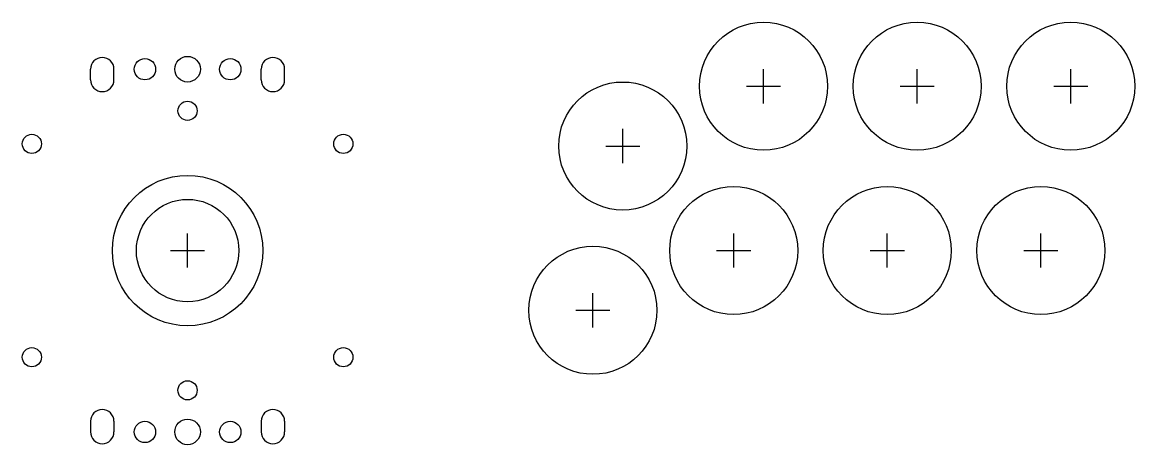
# Model space of a CAD drawing. Header units: millimetres. Extents: x -39 to 222, y -46 to 54.
import ezdxf

# ---------------------------------------------------------------- set-up
doc = ezdxf.new("R2010")
doc.units = ezdxf.units.MM
for name, color, linetype in [('BUTTONS', 1, 'Continuous'), ('GL_PLATE_HOLES', 2, 'Continuous'), ('JOYSTICK_BORE_24', 5, 'Continuous'), ('JOYSTICK_BORE_35.25', 3, 'Continuous'), ('REFERENCE', 8, 'Continuous')]:
    doc.layers.add(name, color=color, linetype=linetype)

msp = doc.modelspace()

# ---------------------------------------------------------------- linework, layer by layer
at = {"layer": 'BUTTONS'}
for centre in [(135, 38.5), (171, 38.5), (207, 38.5), (102, 24.5), (128, 0), (164, 0), (200, 0), (95, -14)]:
    msp.add_circle(centre, 15, dxfattribs=at)
at = {"layer": 'GL_PLATE_HOLES'}
for p, q in [((-22.75, 40), (-22.75, 42.5)), ((-17.25, 40), (-17.25, 42.5)), ((17.25, 40), (17.25, 42.5)), ((22.75, 40), (22.75, 42.5)), ((-22.75, -40), (-22.75, -42.5)), ((-17.25, -40), (-17.25, -42.5)), ((17.25, -40), (17.25, -42.5)), ((22.75, -40), (22.75, -42.5))]:
    msp.add_line(p, q, dxfattribs=at)
for centre, radius in [((-10, 42.5), 2.5), ((0, 42.5), 3), ((10, 42.5), 2.5), ((0, 32.75), 2.25), ((-36.5, 25), 2.25), ((36.5, 25), 2.25), ((-36.5, -25), 2.25), ((36.5, -25), 2.25), ((0, -32.75), 2.25), ((-10, -42.5), 2.5), ((0, -42.5), 3), ((10, -42.5), 2.5)]:
    msp.add_circle(centre, radius, dxfattribs=at)
for centre, start, end in [((-20, 42.5), 0, 180), ((20, 42.5), 0, 180), ((-20, 40), 180, 360), ((20, 40), 180, 360), ((-20, -40), 0, 180), ((20, -40), 0, 180), ((-20, -42.5), -180, 0), ((20, -42.5), -180, 0)]:
    msp.add_arc(centre, 2.75, start, end, dxfattribs=at)
at = {"layer": 'JOYSTICK_BORE_24'}
msp.add_circle((0, 0), 12, dxfattribs=at)
at = {"layer": 'JOYSTICK_BORE_35.25'}
msp.add_circle((0, 0), 17.62, dxfattribs=at)
at = {"layer": 'REFERENCE'}
for p, q in [((135, 34.5), (135, 42.5)), ((171, 34.5), (171, 42.5)), ((207, 34.5), (207, 42.5)), ((131, 38.5), (139, 38.5)), ((167, 38.5), (175, 38.5)), ((203, 38.5), (211, 38.5)), ((102, 20.5), (102, 28.5)), ((98, 24.5), (106, 24.5)), ((0, -4), (0, 4)), ((128, -4), (128, 4)), ((164, -4), (164, 4)), ((200, -4), (200, 4)), ((-4, 0), (4, 0)), ((124, 0), (132, 0)), ((160, 0), (168, 0)), ((196, 0), (204, 0)), ((95, -18), (95, -10)), ((91, -14), (99, -14))]:
    msp.add_line(p, q, dxfattribs=at)

doc.saveas('drawing.dxf')
